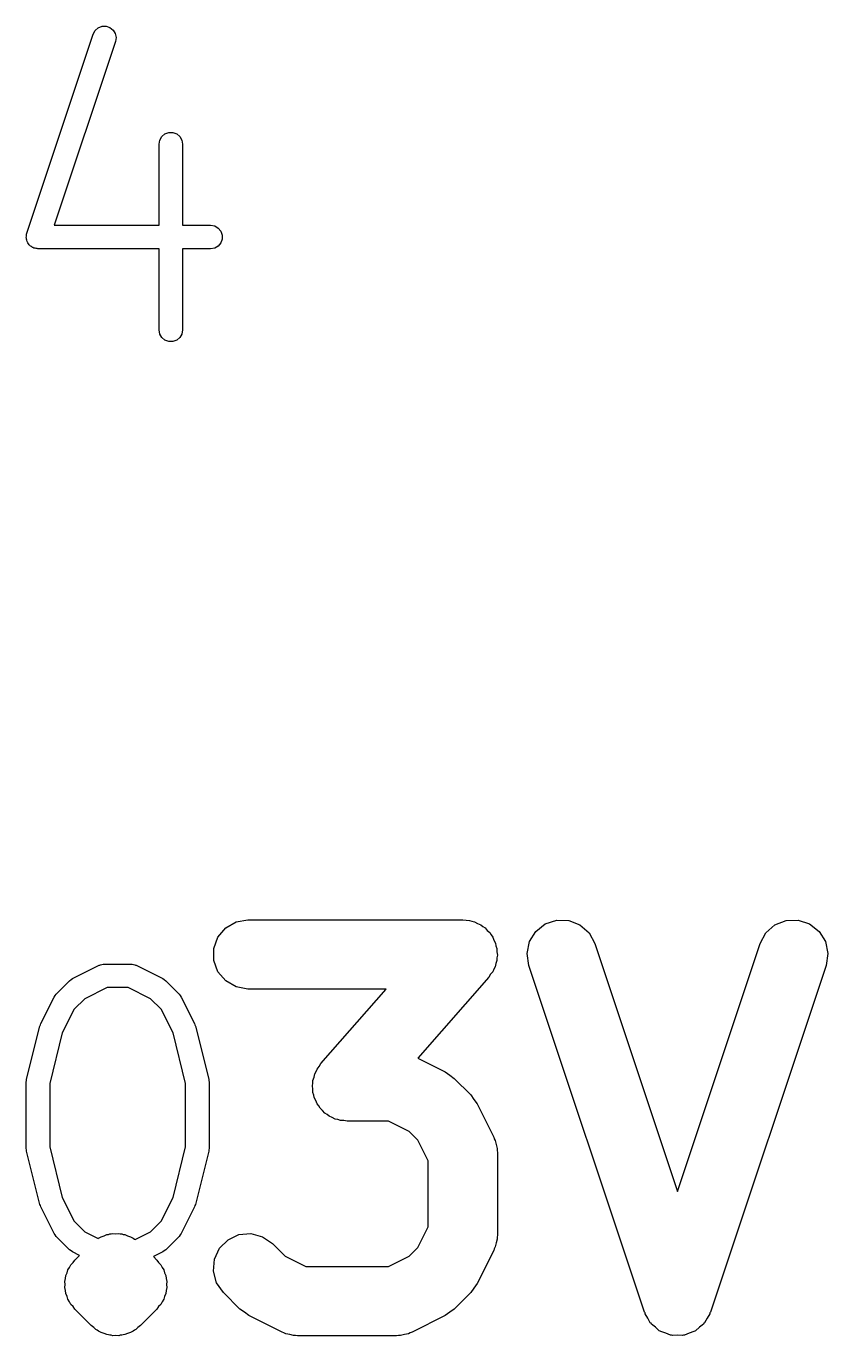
# Model space of a CAD drawing. Extents: x 0 to 76, y -93 to 16.
# Drawn here: x 19.97 to 23.44, y -64.83 to -59.16 of the extents above; entities that cross this region are included whole.
import ezdxf

# ---------------------------------------------------------------- set-up
doc = ezdxf.new("R2010")
doc.units = 0
doc.header["$MEASUREMENT"] = 0
doc.layers.add('BLACK', color=7, linetype='CONTINUOUS')

msp = doc.modelspace()

# ---------------------------------------------------------------- linework, layer by layer
at = {"layer": 'Black'}
for p, q in [((19.9722, -60.0593), (20.2594, -59.1975)), ((20.2594, -59.1975), (20.2678, -59.182)), ((20.2678, -59.182), (20.281, -59.1703)), ((20.281, -59.1703), (20.2974, -59.1638)), ((20.2974, -59.1638), (20.3151, -59.1633)), ((20.3151, -59.1633), (20.3318, -59.1689)), ((20.3318, -59.1689), (20.3456, -59.1799)), ((20.3456, -59.1799), (20.3549, -59.1949)), ((20.3549, -59.1949), (20.3584, -59.2122)), ((20.3558, -59.2297), (20.0908, -60.0246)), ((20.3584, -59.2122), (20.3558, -59.2297)), ((20.5471, -59.6558), (20.556, -59.6406)), ((20.556, -59.6406), (20.5695, -59.6292)), ((20.5695, -59.6292), (20.5861, -59.6232)), ((20.5861, -59.6232), (20.6037, -59.6232)), ((20.6037, -59.6232), (20.6203, -59.6292)), ((20.6203, -59.6292), (20.6338, -59.6406)), ((20.6338, -59.6406), (20.6426, -59.6558)), ((20.5441, -59.6732), (20.5471, -59.6558)), ((20.5441, -60.0246), (20.5441, -59.6732)), ((20.6426, -59.6558), (20.6457, -59.6732)), ((20.6457, -59.6732), (20.6457, -60.0246)), ((20.0908, -60.0246), (20.5441, -60.0246)), ((20.6457, -60.0246), (20.7672, -60.0246)), ((20.7672, -60.0246), (20.7846, -60.0276)), ((20.7846, -60.0276), (20.7999, -60.0365)), ((20.7999, -60.0365), (20.8112, -60.05)), ((20.8112, -60.05), (20.8173, -60.0666)), ((19.9696, -60.0768), (19.9703, -60.0717)), ((19.9703, -60.0804), (19.9696, -60.0768)), ((19.9703, -60.0666), (19.9716, -60.063)), ((19.9703, -60.0717), (19.9703, -60.0666)), ((19.9703, -60.0842), (19.9703, -60.0804)), ((19.9721, -60.089), (19.9703, -60.0842)), ((19.9716, -60.063), (19.9722, -60.0593)), ((19.9731, -60.0941), (19.9721, -60.089)), ((19.9751, -60.0973), (19.9731, -60.0941)), ((19.9764, -60.1008), (19.9751, -60.0973)), ((19.9797, -60.1047), (19.9764, -60.1008)), ((19.9823, -60.1091), (19.9797, -60.1047)), ((20.8112, -60.1008), (20.7999, -60.1143)), ((20.8173, -60.0842), (20.8112, -60.1008)), ((20.8173, -60.0666), (20.8173, -60.0842)), ((19.9853, -60.1114), (19.9823, -60.1091)), ((19.9877, -60.1143), (19.9853, -60.1114)), ((19.9922, -60.1169), (19.9877, -60.1143)), ((19.9962, -60.1201), (19.9922, -60.1169)), ((19.9997, -60.1212), (19.9962, -60.1201)), ((20.003, -60.1231), (19.9997, -60.1212)), ((20.008, -60.124), (20.003, -60.1231)), ((20.0129, -60.1256), (20.008, -60.124)), ((20.0167, -60.1255), (20.0129, -60.1256)), ((20.0204, -60.1262), (20.0167, -60.1255)), ((20.5441, -60.1262), (20.0204, -60.1262)), ((20.5441, -60.4775), (20.5441, -60.1262)), ((20.7672, -60.1262), (20.6457, -60.1262)), ((20.6457, -60.1262), (20.6457, -60.4775)), ((20.7846, -60.1231), (20.7672, -60.1262)), ((20.7999, -60.1143), (20.7846, -60.1231)), ((20.5471, -60.4949), (20.5441, -60.4775)), ((20.556, -60.5102), (20.5471, -60.4949)), ((20.6426, -60.4949), (20.6338, -60.5102)), ((20.6457, -60.4775), (20.6426, -60.4949)), ((20.5695, -60.5215), (20.556, -60.5102)), ((20.5861, -60.5276), (20.5695, -60.5215)), ((20.6037, -60.5276), (20.5861, -60.5276)), ((20.6203, -60.5215), (20.6037, -60.5276)), ((20.6338, -60.5102), (20.6203, -60.5215)), ((20.8322, -63.0637), (20.8773, -63.0376)), ((20.8773, -63.0376), (20.9286, -63.0286)), ((20.9286, -63.0286), (21.8571, -63.0286)), ((21.8571, -63.0286), (21.8716, -63.0311)), ((21.8716, -63.0311), (21.8862, -63.0314)), ((21.8862, -63.0314), (21.897, -63.0356)), ((21.897, -63.0356), (21.9084, -63.0376)), ((21.9084, -63.0376), (21.9211, -63.045)), ((21.9211, -63.045), (21.9348, -63.0502)), ((21.9348, -63.0502), (21.9435, -63.0579)), ((22.1735, -63.079), (22.2143, -63.0467)), ((22.2143, -63.0467), (22.2637, -63.0302)), ((22.2637, -63.0302), (22.3158, -63.0316)), ((22.3158, -63.0316), (22.3642, -63.0508)), ((22.3642, -63.0508), (22.4032, -63.0853)), ((23.1682, -63.0853), (23.2072, -63.0508)), ((23.2072, -63.0508), (23.2556, -63.0316)), ((23.2556, -63.0316), (23.3077, -63.0302)), ((23.3077, -63.0302), (23.3571, -63.0467)), ((23.3571, -63.0467), (23.3979, -63.079)), ((20.7809, -63.1525), (20.7987, -63.1036)), ((20.7987, -63.1036), (20.8322, -63.0637)), ((21.9435, -63.0579), (21.9536, -63.0637)), ((21.9536, -63.0637), (21.963, -63.0749)), ((21.963, -63.0749), (21.974, -63.0846)), ((21.974, -63.0846), (21.9796, -63.0947)), ((21.9796, -63.0947), (21.987, -63.1036)), ((21.987, -63.1036), (21.9921, -63.1174)), ((22.1462, -63.1234), (22.1735, -63.079)), ((22.4032, -63.0853), (22.428, -63.1311)), ((23.1434, -63.1311), (23.1682, -63.0853)), ((23.3979, -63.079), (23.4252, -63.1234)), ((20.7809, -63.2046), (20.7809, -63.1525)), ((21.9921, -63.1174), (21.9991, -63.1302)), ((21.9991, -63.1302), (22.0009, -63.1416)), ((22.0009, -63.1416), (22.0049, -63.1525)), ((22.0049, -63.1525), (22.0049, -63.1672)), ((22.0049, -63.1672), (22.0071, -63.1817)), ((22.1358, -63.1745), (22.1462, -63.1234)), ((22.428, -63.1311), (22.7857, -64.2042)), ((22.7857, -64.2042), (23.1434, -63.1311)), ((23.4252, -63.1234), (23.4357, -63.1745)), ((20.2877, -63.2248), (20.2902, -63.2233)), ((20.2902, -63.2233), (20.2961, -63.2223)), ((20.2961, -63.2223), (20.3018, -63.2206)), ((20.3018, -63.2206), (20.3047, -63.2208)), ((20.3047, -63.2208), (20.3076, -63.2202)), ((20.3076, -63.2202), (20.4225, -63.2202)), ((20.4225, -63.2202), (20.4254, -63.2208)), ((20.4254, -63.2208), (20.4283, -63.2206)), ((20.4283, -63.2206), (20.434, -63.2223)), ((20.434, -63.2223), (20.4399, -63.2233)), ((20.4399, -63.2233), (20.4424, -63.2248)), ((20.7987, -63.2536), (20.7809, -63.2046)), ((21.9998, -63.2184), (21.997, -63.2328)), ((22.0049, -63.2046), (21.9998, -63.2184)), ((22.0071, -63.1817), (22.0049, -63.193)), ((22.0049, -63.193), (22.0049, -63.2046)), ((22.1434, -63.226), (22.1358, -63.1745)), ((23.4357, -63.1745), (23.428, -63.226)), ((20.17, -63.2831), (20.2849, -63.2256)), ((20.2849, -63.2256), (20.2877, -63.2248)), ((20.4424, -63.2248), (20.4452, -63.2256)), ((20.4452, -63.2256), (20.5601, -63.2831)), ((20.8322, -63.2935), (20.7987, -63.2536)), ((21.97, -63.2773), (21.6631, -63.6281)), ((21.9776, -63.2648), (21.97, -63.2773)), ((21.987, -63.2536), (21.9776, -63.2648)), ((21.991, -63.2427), (21.987, -63.2536)), ((21.997, -63.2328), (21.991, -63.2427)), ((22.6434, -64.726), (22.1434, -63.226)), ((23.428, -63.226), (22.928, -64.726)), ((20.0993, -63.35), (20.1568, -63.2926)), ((20.1568, -63.2926), (20.1635, -63.2879)), ((20.1635, -63.2879), (20.17, -63.2831)), ((20.3196, -63.3218), (20.2228, -63.3702)), ((20.4105, -63.3218), (20.3196, -63.3218)), ((20.5073, -63.3703), (20.4105, -63.3218)), ((20.5601, -63.2831), (20.5667, -63.2879)), ((20.5667, -63.2879), (20.5733, -63.2926)), ((20.5733, -63.2926), (20.6308, -63.35)), ((20.8773, -63.3195), (20.8322, -63.2935)), ((20.9286, -63.3286), (20.8773, -63.3195)), ((21.5266, -63.3286), (20.9286, -63.3286)), ((21.2443, -63.6512), (21.5266, -63.3286)), ((20.0324, -63.4781), (20.0898, -63.3632)), ((20.0898, -63.3632), (20.0947, -63.3567)), ((20.0947, -63.3567), (20.0993, -63.35)), ((20.2228, -63.3702), (20.177, -63.416)), ((20.5531, -63.416), (20.5073, -63.3703)), ((20.6308, -63.35), (20.6355, -63.3567)), ((20.6355, -63.3567), (20.6403, -63.3632)), ((20.6403, -63.3632), (20.6978, -63.4781)), ((20.177, -63.416), (20.1257, -63.5186)), ((20.6044, -63.5186), (20.5531, -63.416)), ((19.9711, -63.7183), (20.0285, -63.4885)), ((20.0285, -63.4885), (20.0308, -63.4835)), ((20.0308, -63.4835), (20.0324, -63.4781)), ((20.6978, -63.4781), (20.6994, -63.4835)), ((20.6994, -63.4835), (20.7016, -63.4885)), ((20.7016, -63.4885), (20.7591, -63.7183)), ((20.1257, -63.5186), (20.0712, -63.7369)), ((20.659, -63.7369), (20.6044, -63.5186)), ((21.2233, -63.6859), (21.2272, -63.675)), ((21.2272, -63.675), (21.2367, -63.6638)), ((21.2367, -63.6638), (21.2443, -63.6512)), ((21.6631, -63.6281), (21.7814, -63.6873)), ((19.9696, -63.7307), (19.9706, -63.7245)), ((19.9696, -64.0179), (19.9696, -63.7307)), ((19.9706, -63.7245), (19.9711, -63.7183)), ((20.7591, -63.7183), (20.7595, -63.7245)), ((20.7595, -63.7245), (20.7606, -63.7307)), ((20.7606, -63.7307), (20.7606, -64.0179)), ((21.2094, -63.724), (21.2144, -63.7102)), ((21.2094, -63.7355), (21.2094, -63.724)), ((21.2144, -63.7102), (21.2173, -63.6958)), ((21.2173, -63.6958), (21.2233, -63.6859)), ((21.7814, -63.6873), (21.8007, -63.7016)), ((21.8007, -63.7016), (21.8204, -63.7154)), ((21.8204, -63.7154), (21.8918, -63.7868)), ((20.0712, -63.7369), (20.0712, -64.0117)), ((20.659, -64.0117), (20.659, -63.7369)), ((21.2072, -63.7469), (21.2094, -63.7355)), ((21.2094, -63.7614), (21.2072, -63.7469)), ((21.2094, -63.776), (21.2094, -63.7614)), ((21.2134, -63.7869), (21.2094, -63.776)), ((21.2152, -63.7984), (21.2134, -63.7869)), ((21.8918, -63.7868), (21.9056, -63.8065)), ((21.2222, -63.8112), (21.2152, -63.7984)), ((21.2272, -63.825), (21.2222, -63.8112)), ((21.2347, -63.8339), (21.2272, -63.825)), ((21.2403, -63.844), (21.2347, -63.8339)), ((21.2513, -63.8537), (21.2403, -63.844)), ((21.9056, -63.8065), (21.9199, -63.8258)), ((21.9199, -63.8258), (21.9913, -63.9686)), ((21.2607, -63.8649), (21.2513, -63.8537)), ((21.2708, -63.8707), (21.2607, -63.8649)), ((21.2795, -63.8783), (21.2708, -63.8707)), ((21.2931, -63.8836), (21.2795, -63.8783)), ((21.3058, -63.891), (21.2931, -63.8836)), ((21.3172, -63.893), (21.3058, -63.891)), ((21.328, -63.8972), (21.3172, -63.893)), ((21.3427, -63.8975), (21.328, -63.8972)), ((21.3571, -63.9), (21.3427, -63.8975)), ((21.536, -63.9), (21.3571, -63.9)), ((21.6254, -63.9447), (21.536, -63.9)), ((21.6624, -63.9817), (21.6254, -63.9447)), ((20.0712, -64.0117), (20.1257, -64.23)), ((20.6044, -64.23), (20.659, -64.0117)), ((21.7071, -64.0711), (21.6624, -63.9817)), ((21.9913, -63.9686), (21.9938, -63.9769)), ((21.9938, -63.9769), (21.9981, -63.9844)), ((21.9981, -63.9844), (22.0011, -64.0017)), ((22.0011, -64.0017), (22.0062, -64.0186)), ((19.9706, -64.0241), (19.9696, -64.0179)), ((19.9711, -64.0302), (19.9706, -64.0241)), ((20.0285, -64.2601), (19.9711, -64.0302)), ((20.7591, -64.0302), (20.7016, -64.2601)), ((20.7595, -64.0241), (20.7591, -64.0302)), ((20.7606, -64.0179), (20.7595, -64.0241)), ((21.7071, -64.3574), (21.7071, -64.0711)), ((22.0062, -64.0186), (22.0056, -64.0272)), ((22.0056, -64.0272), (22.0071, -64.0357)), ((22.0071, -64.0357), (22.0071, -64.3929)), ((20.1257, -64.23), (20.177, -64.3326)), ((20.5531, -64.3326), (20.6044, -64.23)), ((20.0308, -64.2651), (20.0285, -64.2601)), ((20.0324, -64.2705), (20.0308, -64.2651)), ((20.0898, -64.3854), (20.0324, -64.2705)), ((20.6978, -64.2705), (20.6403, -64.3854)), ((20.6994, -64.2651), (20.6978, -64.2705)), ((20.7016, -64.2601), (20.6994, -64.2651)), ((20.177, -64.3326), (20.2228, -64.3783)), ((20.5073, -64.3783), (20.5531, -64.3326)), ((21.6624, -64.4469), (21.7071, -64.3574)), ((20.0947, -64.3919), (20.0898, -64.3854)), ((20.0993, -64.3986), (20.0947, -64.3919)), ((20.1568, -64.456), (20.0993, -64.3986)), ((20.2228, -64.3783), (20.2805, -64.4072)), ((20.2805, -64.4072), (20.2821, -64.4058)), ((20.2821, -64.4058), (20.2883, -64.4036)), ((20.2883, -64.4036), (20.2937, -64.3998)), ((20.2937, -64.3998), (20.3064, -64.3964)), ((20.3064, -64.3964), (20.3183, -64.3908)), ((20.3183, -64.3908), (20.3249, -64.3902)), ((20.3249, -64.3902), (20.3311, -64.388)), ((20.3311, -64.388), (20.3377, -64.388)), ((20.3377, -64.388), (20.3441, -64.3863)), ((20.3441, -64.3863), (20.3571, -64.3874)), ((20.3571, -64.3874), (20.3702, -64.3863)), ((20.3702, -64.3863), (20.3766, -64.388)), ((20.3766, -64.388), (20.3832, -64.388)), ((20.3832, -64.388), (20.3894, -64.3902)), ((20.3894, -64.3902), (20.396, -64.3908)), ((20.396, -64.3908), (20.4079, -64.3964)), ((20.4079, -64.3964), (20.4205, -64.3998)), ((20.4205, -64.3998), (20.4259, -64.4036)), ((20.4259, -64.4036), (20.4321, -64.4058)), ((20.4321, -64.4058), (20.4372, -64.4101)), ((20.4372, -64.4101), (20.4407, -64.4117)), ((20.4407, -64.4117), (20.5073, -64.3783)), ((20.6308, -64.3986), (20.5733, -64.456)), ((20.6355, -64.3919), (20.6308, -64.3986)), ((20.6403, -64.3854), (20.6355, -64.3919)), ((20.8057, -64.4497), (20.8425, -64.4128)), ((20.8425, -64.4128), (20.8897, -64.3908)), ((20.8897, -64.3908), (20.9416, -64.3863)), ((20.9416, -64.3863), (20.992, -64.3998)), ((20.992, -64.3998), (21.0346, -64.4296)), ((22.0062, -64.41), (22.0011, -64.4269)), ((22.0071, -64.3929), (22.0056, -64.4014)), ((22.0056, -64.4014), (22.0062, -64.41)), ((20.1635, -64.4607), (20.1568, -64.456)), ((20.17, -64.4655), (20.1635, -64.4607)), ((20.2001, -64.4806), (20.17, -64.4655)), ((20.5601, -64.4655), (20.5194, -64.4859)), ((20.5667, -64.4607), (20.5601, -64.4655)), ((20.5733, -64.456), (20.5667, -64.4607)), ((20.7837, -64.4969), (20.8057, -64.4497)), ((21.0346, -64.4296), (21.0889, -64.4839)), ((21.6254, -64.4839), (21.6624, -64.4469)), ((21.9913, -64.4599), (21.9199, -64.6028)), ((21.9938, -64.4517), (21.9913, -64.4599)), ((21.9981, -64.4442), (21.9938, -64.4517)), ((22.0011, -64.4269), (21.9981, -64.4442)), ((20.1573, -64.533), (20.1628, -64.5211)), ((20.1628, -64.5211), (20.1721, -64.5118)), ((20.1721, -64.5118), (20.1796, -64.5011)), ((20.1796, -64.5011), (20.2001, -64.4806)), ((20.5194, -64.4859), (20.5346, -64.5011)), ((20.5346, -64.5011), (20.5422, -64.5118)), ((20.5422, -64.5118), (20.5514, -64.5211)), ((20.5514, -64.5211), (20.557, -64.533)), ((20.7791, -64.5488), (20.7837, -64.4969)), ((21.0889, -64.4839), (21.1783, -64.5286)), ((21.536, -64.5286), (21.6254, -64.4839)), ((20.1363, -64.5941), (20.1397, -64.5814)), ((20.1397, -64.5814), (20.1408, -64.5683)), ((20.1408, -64.5683), (20.1464, -64.5564)), ((20.1464, -64.5564), (20.1498, -64.5438)), ((20.1498, -64.5438), (20.1573, -64.533)), ((20.557, -64.533), (20.5645, -64.5438)), ((20.5645, -64.5438), (20.5679, -64.5564)), ((20.5679, -64.5564), (20.5735, -64.5683)), ((20.5735, -64.5683), (20.5746, -64.5814)), ((20.5746, -64.5814), (20.578, -64.5941)), ((20.7926, -64.5991), (20.7791, -64.5488)), ((21.1783, -64.5286), (21.536, -64.5286)), ((20.1374, -64.6071), (20.1363, -64.5941)), ((20.1363, -64.6202), (20.1374, -64.6071)), ((20.1397, -64.6329), (20.1363, -64.6202)), ((20.1408, -64.646), (20.1397, -64.6329)), ((20.5746, -64.6329), (20.5735, -64.646)), ((20.578, -64.6202), (20.5746, -64.6329)), ((20.578, -64.5941), (20.5769, -64.6071)), ((20.5769, -64.6071), (20.578, -64.6202)), ((20.8225, -64.6418), (20.7926, -64.5991)), ((21.9056, -64.6221), (21.8918, -64.6418)), ((21.9199, -64.6028), (21.9056, -64.6221)), ((20.1464, -64.6579), (20.1408, -64.646)), ((20.1498, -64.6705), (20.1464, -64.6579)), ((20.1573, -64.6813), (20.1498, -64.6705)), ((20.1628, -64.6932), (20.1573, -64.6813)), ((20.1721, -64.7025), (20.1628, -64.6932)), ((20.5514, -64.6932), (20.5422, -64.7025)), ((20.557, -64.6813), (20.5514, -64.6932)), ((20.5645, -64.6705), (20.557, -64.6813)), ((20.5679, -64.6579), (20.5645, -64.6705)), ((20.5735, -64.646), (20.5679, -64.6579)), ((20.8939, -64.7132), (20.8225, -64.6418)), ((21.8918, -64.6418), (21.8204, -64.7132)), ((20.1796, -64.7132), (20.1721, -64.7025)), ((20.2511, -64.7846), (20.1796, -64.7132)), ((20.5346, -64.7132), (20.4632, -64.7846)), ((20.5422, -64.7025), (20.5346, -64.7132)), ((20.9136, -64.727), (20.8939, -64.7132)), ((20.9329, -64.7413), (20.9136, -64.727)), ((21.0758, -64.8127), (20.9329, -64.7413)), ((21.7814, -64.7413), (21.6385, -64.8127)), ((21.8007, -64.727), (21.7814, -64.7413)), ((21.8204, -64.7132), (21.8007, -64.727)), ((22.6454, -64.7296), (22.6434, -64.726)), ((22.6462, -64.7337), (22.6454, -64.7296)), ((22.6577, -64.7525), (22.6462, -64.7337)), ((22.6682, -64.7718), (22.6577, -64.7525)), ((22.9137, -64.7525), (22.9032, -64.7718)), ((22.9252, -64.7337), (22.9137, -64.7525)), ((22.926, -64.7296), (22.9252, -64.7337)), ((22.928, -64.726), (22.926, -64.7296)), ((20.2618, -64.7922), (20.2511, -64.7846)), ((20.2711, -64.8014), (20.2618, -64.7922)), ((20.2771, -64.8042), (20.2711, -64.8014)), ((20.2821, -64.8085), (20.2771, -64.8042)), ((20.2883, -64.8107), (20.2821, -64.8085)), ((20.2938, -64.8145), (20.2883, -64.8107)), ((20.4259, -64.8107), (20.4205, -64.8145)), ((20.4321, -64.8085), (20.4259, -64.8107)), ((20.4372, -64.8042), (20.4321, -64.8085)), ((20.4432, -64.8014), (20.4372, -64.8042)), ((20.4525, -64.7922), (20.4432, -64.8014)), ((20.4632, -64.7846), (20.4525, -64.7922)), ((22.6713, -64.7746), (22.6682, -64.7718)), ((22.6735, -64.7781), (22.6713, -64.7746)), ((22.6907, -64.7918), (22.6735, -64.7781)), ((22.7072, -64.8064), (22.6907, -64.7918)), ((22.711, -64.8079), (22.7072, -64.8064)), ((22.7143, -64.8105), (22.711, -64.8079)), ((22.7352, -64.8174), (22.7143, -64.8105)), ((22.8571, -64.8105), (22.8363, -64.8174)), ((22.8604, -64.8079), (22.8571, -64.8105)), ((22.8642, -64.8064), (22.8604, -64.8079)), ((22.8807, -64.7918), (22.8642, -64.8064)), ((22.8979, -64.7781), (22.8807, -64.7918)), ((22.9001, -64.7746), (22.8979, -64.7781)), ((22.9032, -64.7718), (22.9001, -64.7746)), ((20.3064, -64.8179), (20.2938, -64.8145)), ((20.3183, -64.8235), (20.3064, -64.8179)), ((20.3249, -64.824), (20.3183, -64.8235)), ((20.3311, -64.8263), (20.3249, -64.824)), ((20.3377, -64.8263), (20.3311, -64.8263)), ((20.3441, -64.828), (20.3377, -64.8263)), ((20.3571, -64.8269), (20.3441, -64.828)), ((20.3702, -64.828), (20.3571, -64.8269)), ((20.3766, -64.8263), (20.3702, -64.828)), ((20.3832, -64.8263), (20.3766, -64.8263)), ((20.3894, -64.824), (20.3832, -64.8263)), ((20.396, -64.8235), (20.3894, -64.824)), ((20.4079, -64.8179), (20.396, -64.8235)), ((20.4205, -64.8145), (20.4079, -64.8179)), ((21.0841, -64.8152), (21.0758, -64.8127)), ((21.0916, -64.8195), (21.0841, -64.8152)), ((21.1089, -64.8226), (21.0916, -64.8195)), ((21.1257, -64.8276), (21.1089, -64.8226)), ((21.1343, -64.8271), (21.1257, -64.8276)), ((21.1429, -64.8286), (21.1343, -64.8271)), ((21.5714, -64.8286), (21.1429, -64.8286)), ((21.5799, -64.8271), (21.5714, -64.8286)), ((21.5886, -64.8276), (21.5799, -64.8271)), ((21.6054, -64.8226), (21.5886, -64.8276)), ((21.6227, -64.8195), (21.6054, -64.8226)), ((21.6302, -64.8152), (21.6227, -64.8195)), ((21.6385, -64.8127), (21.6302, -64.8152)), ((22.7556, -64.8255), (22.7352, -64.8174)), ((22.7598, -64.8256), (22.7556, -64.8255)), ((22.7637, -64.8269), (22.7598, -64.8256)), ((22.7857, -64.8263), (22.7637, -64.8269)), ((22.8077, -64.8269), (22.7857, -64.8263)), ((22.8116, -64.8256), (22.8077, -64.8269)), ((22.8158, -64.8255), (22.8116, -64.8256)), ((22.8363, -64.8174), (22.8158, -64.8255))]:
    msp.add_line(p, q, dxfattribs=at)

doc.saveas('drawing.dxf')
